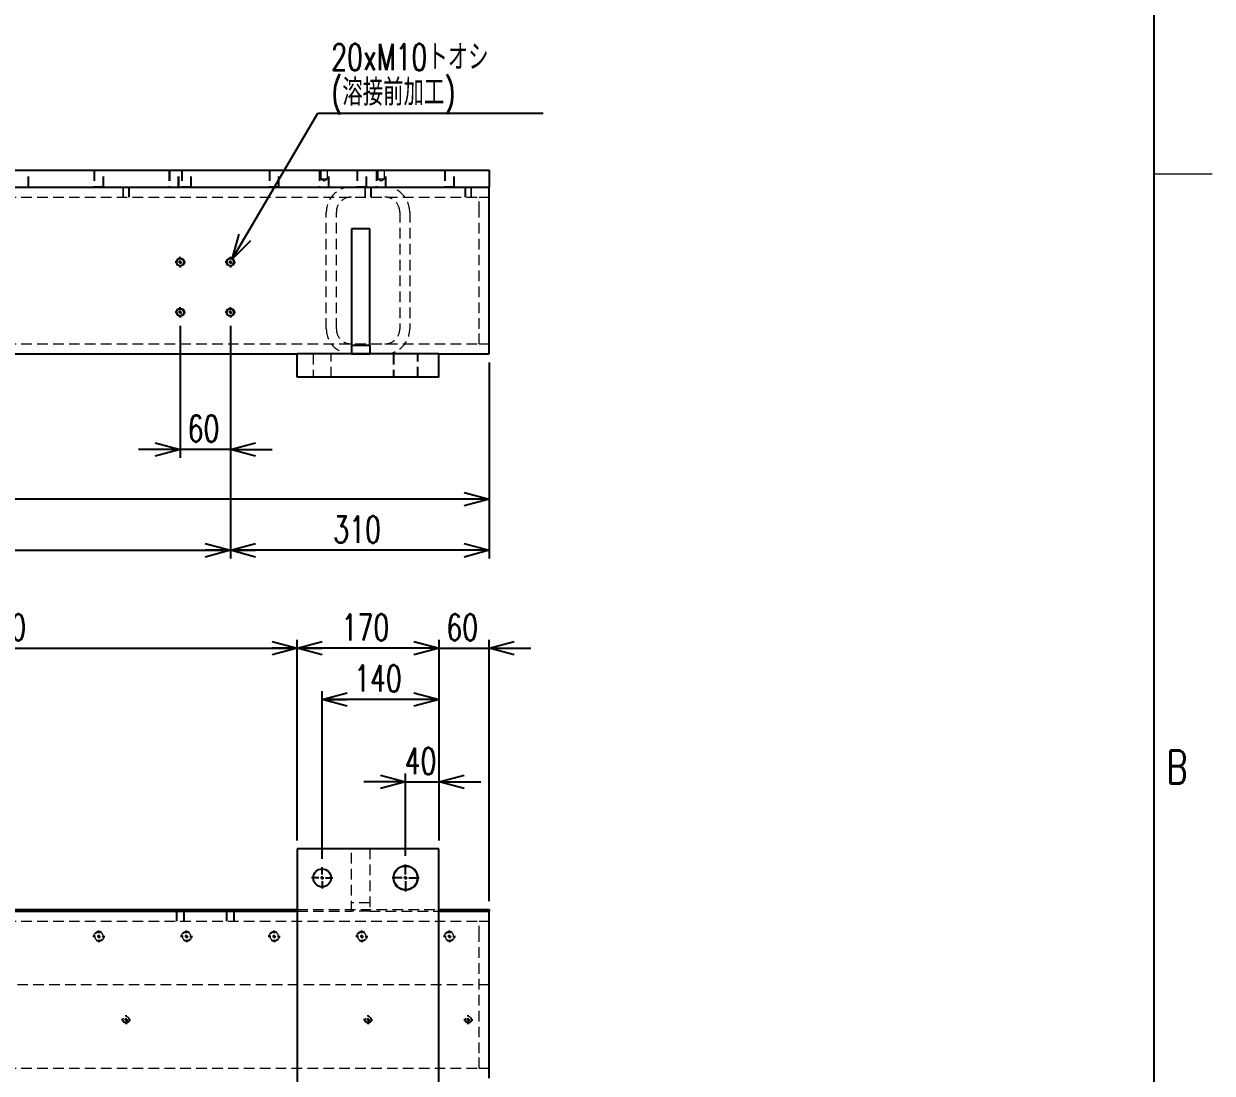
# Model space of a CAD drawing. Header units: millimetres. Extents: x 30 to 8380, y 30 to 5898.
# Drawn here: x 6956 to 8380, y 1887 to 3144 of the extents above; entities that cross this region are included whole.
import ezdxf

# ---------------------------------------------------------------- set-up
doc = ezdxf.new("R2010")
doc.units = ezdxf.units.MM
doc.header["$LTSCALE"] = 10
doc.linetypes.add('HIDDEN', pattern=[1.905, 1.27, -0.635])
doc.layers.add('FORMAT', color=7, linetype='Continuous')
doc.styles.add('SLDTEXTSTYLE0', font='TXT', dxfattribs={"width": 0.7, "bigfont": 'bigfont'})
doc.dimstyles.new('SLDDIMSTYLE0', dxfattribs={"dimtxt": 36.380208, "dimasz": 30, "dimexe": 0, "dimexo": 0.0625, "dimgap": 9.095052, "dimtad": 0, "dimtih": 1, "dimtoh": 1, "dimdec": 6, "dimrnd": 1e-09, "dimzin": 12, "dimdsep": 46, "dimtxsty": 'SLDTEXTSTYLE0', "dimblk1": 'OPEN30', "dimblk2": 'OPEN30', "dimsah": 1, "dimcen": 0, "dimadec": 0, "dimazin": 3, "dimtfac": 1, "dimtdec": 3, "dimtofl": 0, "dimtmove": 0, "dimatfit": 3, "dimldrblk": 'OPEN30', "dimfxl": 1, "dimfrac": 2, "dimtolj": 1, "dimtzin": 12, "dimarcsym": 0})
doc.dimstyles.new('SLDDIMSTYLE1', dxfattribs={"dimtxt": 36.380208, "dimasz": 30, "dimexe": 0, "dimexo": 0.0625, "dimgap": 9.095052, "dimtad": 3, "dimrnd": 1e-09, "dimzin": 12, "dimdsep": 46, "dimtxsty": 'SLDTEXTSTYLE0', "dimblk1": 'OPEN30', "dimblk2": 'OPEN30', "dimsah": 1, "dimcen": 0.09, "dimadec": 0, "dimazin": 3, "dimtfac": 1, "dimtdec": 3, "dimtofl": 0, "dimtmove": 0, "dimatfit": 3, "dimldrblk": 'OPEN30', "dimfxl": 1, "dimfrac": 2, "dimtolj": 1, "dimtzin": 12, "dimarcsym": 0})
doc.dimstyles.new('SLDDIMSTYLE2', dxfattribs={"dimtxt": 36.380208, "dimasz": 30, "dimexe": 0, "dimexo": 0.0625, "dimgap": 9.095052, "dimtad": 3, "dimrnd": 1e-09, "dimzin": 12, "dimdsep": 46, "dimtxsty": 'SLDTEXTSTYLE0', "dimblk1": 'OPEN30', "dimblk2": 'OPEN30', "dimsah": 1, "dimcen": 0.09, "dimadec": 0, "dimazin": 3, "dimtfac": 1, "dimtdec": 3, "dimtmove": 0, "dimatfit": 0, "dimldrblk": 'OPEN30', "dimfxl": 1, "dimfrac": 2, "dimtolj": 1, "dimtzin": 12, "dimarcsym": 0})

# ---------------------------------------------------------------- blocks, each defined once
blk = doc.blocks.new('_Open30')
at = {"color": 0, "linetype": 'ByBlock', "lineweight": -2}
for p, q in [((-1, 0.267949), (0, 0)), ((0, 0), (-1, -0.267949)), ((0, 0), (-1, 0))]:
    blk.add_line(p, q, dxfattribs=at)
blk = doc.blocks.new('_D')
at = {"layer": 'FORMAT', "transparency": 16777216}
for p, q in [((7205.7, 2862.1), (7308.5, 3036.8)), ((7308.5, 3036.8), (7578.4, 3036.8))]:
    blk.add_line(p, q, dxfattribs=at)
at = {"layer": 'FORMAT', "transparency": 16777216, "xscale": 30, "yscale": 30, "rotation": 239.5333942654}
blk.add_blockref('_Open30', (7205.7, 2862.1, -530), dxfattribs=at)
at = {"layer": 'FORMAT', "transparency": 16777216, "char_height": 31.75, "attachment_point": 1, "style": 'SLDTEXTSTYLE0'}
for s, insert in [('20xM10トオシ', (7324.4, 3120)), ('(溶接前加工)', (7324.4, 3077.7))]:
    blk.add_mtext(s, dxfattribs=dict(at, insert=insert))
blk = doc.blocks.new('_D_1')
at = {"layer": 'FORMAT', "transparency": 16777216}
for p, q in [((7203.6, 2782.2), (7203.6, 2503.2)), ((7513.6, 2738.4), (7513.6, 2503.2)), ((7513.6, 2513.2), (7203.6, 2513.2))]:
    blk.add_line(p, q, dxfattribs=at)
at = {"layer": 'FORMAT', "transparency": 16777216, "xscale": 30, "yscale": 30, "rotation": 180}
blk.add_blockref('_Open30', (7203.6, 2513.2, -530), dxfattribs=at)
at = {"layer": 'FORMAT', "transparency": 16777216, "xscale": 30, "yscale": 30}
blk.add_blockref('_Open30', (7513.6, 2513.2, -530), dxfattribs=at)
at = {"layer": 'FORMAT', "transparency": 16777216, "insert": (7326.8, 2554.1), "char_height": 31.75, "attachment_point": 1, "style": 'SLDTEXTSTYLE0'}
blk.add_mtext('310', dxfattribs=at)
blk = doc.blocks.new('_D_2')
at = {"layer": 'FORMAT', "transparency": 16777216}
for p, q in [((6228.6, 2782.2), (6228.6, 2503.2)), ((7203.6, 2782.2), (7203.6, 2503.2)), ((6228.6, 2513.2), (7203.6, 2513.2))]:
    blk.add_line(p, q, dxfattribs=at)
at = {"layer": 'FORMAT', "transparency": 16777216, "xscale": 30, "yscale": 30, "rotation": 180}
blk.add_blockref('_Open30', (6228.6, 2513.2, -530), dxfattribs=at)
at = {"layer": 'FORMAT', "transparency": 16777216, "xscale": 30, "yscale": 30}
blk.add_blockref('_Open30', (7203.6, 2513.2, -530), dxfattribs=at)
at = {"layer": 'FORMAT', "transparency": 16777216, "insert": (6684.3, 2554.1), "char_height": 31.75, "attachment_point": 1, "style": 'SLDTEXTSTYLE0'}
blk.add_mtext('975', dxfattribs=at)
blk = doc.blocks.new('_D_6')
at = {"layer": 'FORMAT', "transparency": 16777216}
for p, q in [((6098.6, 2803), (6098.6, 2564.4)), ((7513.6, 2738.4), (7513.6, 2564.4)), ((7513.6, 2574.4), (6098.6, 2574.4))]:
    blk.add_line(p, q, dxfattribs=at)
at = {"layer": 'FORMAT', "transparency": 16777216, "xscale": 30, "yscale": 30, "rotation": 180}
blk.add_blockref('_Open30', (6098.6, 2574.4, -530), dxfattribs=at)
at = {"layer": 'FORMAT', "transparency": 16777216, "xscale": 30, "yscale": 30}
blk.add_blockref('_Open30', (7513.6, 2574.4, -530), dxfattribs=at)
at = {"layer": 'FORMAT', "transparency": 16777216, "insert": (6763.7, 2615.3), "char_height": 31.75, "attachment_point": 1, "style": 'SLDTEXTSTYLE0'}
blk.add_mtext('1415', dxfattribs=at)
blk = doc.blocks.new('_D_14')
at = {"layer": 'FORMAT', "transparency": 16777216}
for p, q in [((7143.6, 2782.2), (7143.6, 2624)), ((7203.6, 2782.2), (7203.6, 2624)), ((7143.6, 2634), (7093.6, 2634)), ((7203.6, 2634), (7143.6, 2634)), ((7203.6, 2634), (7253.6, 2634))]:
    blk.add_line(p, q, dxfattribs=at)
at = {"layer": 'FORMAT', "transparency": 16777216, "xscale": 30, "yscale": 30}
blk.add_blockref('_Open30', (7143.6, 2634, -530), dxfattribs=at)
at = {"layer": 'FORMAT', "transparency": 16777216, "xscale": 30, "yscale": 30, "rotation": 180}
blk.add_blockref('_Open30', (7203.6, 2634, -530), dxfattribs=at)
at = {"layer": 'FORMAT', "transparency": 16777216, "insert": (7152.4, 2674.9), "char_height": 31.75, "attachment_point": 1, "style": 'SLDTEXTSTYLE0'}
blk.add_mtext('60', dxfattribs=at)
blk = doc.blocks.new('SW_CENTERMARKSYMBOL_0')
at = {"layer": 'FORMAT', "color": 0}
for p, q in [((-4, 0), (-6.25, 0)), ((0, 0), (-2, 0)), ((0, 4), (0, 6.25)), ((0, 0), (0, 2)), ((0, 0), (0, -2)), ((0, 0), (2, 0)), ((4, 0), (6.25, 0)), ((0, -4), (0, -6.25)), ((0, -56), (0, -53.75)), ((-4, -60), (-6.25, -60)), ((0, -60), (-2, -60)), ((0, -60), (0, -58)), ((0, -60), (0, -62)), ((0, -60), (2, -60)), ((0, -64), (0, -66.25)), ((4, -60), (6.25, -60))]:
    blk.add_line(p, q, dxfattribs=at)
blk = doc.blocks.new('SW_CENTERMARKSYMBOL_9')
at = {"layer": 'FORMAT', "color": 0}
for p, q in [((-4, 0), (-6.25, 0)), ((0, 0), (-2, 0)), ((0, 4), (0, 6.25)), ((0, 0), (0, 2)), ((0, 0), (0, -2)), ((0, 0), (2, 0)), ((4, 0), (6.25, 0)), ((0, -4), (0, -6.25)), ((0, -56), (0, -53.75)), ((-4, -60), (-6.25, -60)), ((0, -60), (-2, -60)), ((0, -60), (0, -58)), ((0, -60), (0, -62)), ((0, -60), (2, -60)), ((0, -64), (0, -66.25)), ((4, -60), (6.25, -60))]:
    blk.add_line(p, q, dxfattribs=at)
blk = doc.blocks.new('SW_CENTERMARKSYMBOL_10')
at = {"layer": 'FORMAT', "color": 0}
for p, q in [((-4, 0), (-6.25, 0)), ((0, 0), (-2, 0)), ((0, 4), (0, 6.25)), ((0, 0), (0, 2)), ((0, 0), (0, -2)), ((0, 0), (2, 0)), ((4, 0), (6.25, 0)), ((0, -4), (0, -6.25))]:
    blk.add_line(p, q, dxfattribs=at)
blk = doc.blocks.new('SW_CENTERMARKSYMBOL_11')
at = {"layer": 'FORMAT', "color": 0}
for p, q in [((-4, 0), (-6.25, 0)), ((0, 0), (-2, 0)), ((0, 4), (0, 6.25)), ((0, 0), (0, 2)), ((0, 0), (0, -2)), ((0, 0), (2, 0)), ((4, 0), (6.25, 0)), ((0, -4), (0, -6.25))]:
    blk.add_line(p, q, dxfattribs=at)
blk = doc.blocks.new('_D_87')
at = {"layer": 'FORMAT', "transparency": 16777216}
for p, q in [((7413.6, 2235.7), (7363.6, 2235.7)), ((7413.6, 2147), (7413.6, 2245.7)), ((7413.6, 2235.7), (7453.6, 2235.7)), ((7453.6, 2165.7), (7453.6, 2245.7)), ((7453.6, 2235.7), (7503.6, 2235.7))]:
    blk.add_line(p, q, dxfattribs=at)
at = {"layer": 'FORMAT', "transparency": 16777216, "xscale": 30, "yscale": 30}
blk.add_blockref('_Open30', (7413.6, 2235.7, -104), dxfattribs=at)
at = {"layer": 'FORMAT', "transparency": 16777216, "xscale": 30, "yscale": 30, "rotation": 180}
blk.add_blockref('_Open30', (7453.6, 2235.7, -104), dxfattribs=at)
at = {"layer": 'FORMAT', "transparency": 16777216, "insert": (7412.4, 2276.6), "char_height": 31.75, "attachment_point": 1, "style": 'SLDTEXTSTYLE0'}
blk.add_mtext('40', dxfattribs=at)
blk = doc.blocks.new('_D_88')
at = {"layer": 'FORMAT', "transparency": 16777216}
for p, q in [((7453.6, 2395.9), (7403.6, 2395.9)), ((7453.6, 2165.7), (7453.6, 2405.9)), ((7453.6, 2395.9), (7513.6, 2395.9)), ((7513.6, 2092.7), (7513.6, 2405.9)), ((7513.6, 2395.9), (7563.6, 2395.9))]:
    blk.add_line(p, q, dxfattribs=at)
at = {"layer": 'FORMAT', "transparency": 16777216, "xscale": 30, "yscale": 30}
blk.add_blockref('_Open30', (7453.6, 2395.9, -104), dxfattribs=at)
at = {"layer": 'FORMAT', "transparency": 16777216, "xscale": 30, "yscale": 30, "rotation": 180}
blk.add_blockref('_Open30', (7513.6, 2395.9, -104), dxfattribs=at)
at = {"layer": 'FORMAT', "transparency": 16777216, "insert": (7462.4, 2436.8), "char_height": 31.75, "attachment_point": 1, "style": 'SLDTEXTSTYLE0'}
blk.add_mtext('60', dxfattribs=at)
blk = doc.blocks.new('_D_89')
at = {"layer": 'FORMAT', "transparency": 16777216}
for p, q in [((7283.6, 2165.7), (7283.6, 2405.9)), ((7453.6, 2395.9), (7283.6, 2395.9)), ((7453.6, 2165.7), (7453.6, 2405.9))]:
    blk.add_line(p, q, dxfattribs=at)
at = {"layer": 'FORMAT', "transparency": 16777216, "xscale": 30, "yscale": 30, "rotation": 180}
blk.add_blockref('_Open30', (7283.6, 2395.9, -104), dxfattribs=at)
at = {"layer": 'FORMAT', "transparency": 16777216, "xscale": 30, "yscale": 30}
blk.add_blockref('_Open30', (7453.6, 2395.9, -104), dxfattribs=at)
at = {"layer": 'FORMAT', "transparency": 16777216, "insert": (7336.8, 2436.8), "char_height": 31.75, "attachment_point": 1, "style": 'SLDTEXTSTYLE0'}
blk.add_mtext('170', dxfattribs=at)
blk = doc.blocks.new('_D_90')
at = {"layer": 'FORMAT', "transparency": 16777216}
for p, q in [((6583.6, 2165.7), (6583.6, 2405.9)), ((6583.6, 2395.9), (7283.6, 2395.9)), ((7283.6, 2165.7), (7283.6, 2405.9))]:
    blk.add_line(p, q, dxfattribs=at)
at = {"layer": 'FORMAT', "transparency": 16777216, "xscale": 30, "yscale": 30, "rotation": 180}
blk.add_blockref('_Open30', (6583.6, 2395.9, -104), dxfattribs=at)
at = {"layer": 'FORMAT', "transparency": 16777216, "xscale": 30, "yscale": 30}
blk.add_blockref('_Open30', (7283.6, 2395.9, -104), dxfattribs=at)
at = {"layer": 'FORMAT', "transparency": 16777216, "insert": (6901.8, 2436.8), "char_height": 31.75, "attachment_point": 1, "style": 'SLDTEXTSTYLE0'}
blk.add_mtext('700', dxfattribs=at)
blk = doc.blocks.new('_D_105')
at = {"layer": 'FORMAT', "transparency": 16777216}
for p, q in [((7313.6, 2143.5), (7313.6, 2344.6)), ((7453.6, 2165.7), (7453.6, 2344.6)), ((7453.6, 2334.6), (7313.6, 2334.6))]:
    blk.add_line(p, q, dxfattribs=at)
at = {"layer": 'FORMAT', "transparency": 16777216, "xscale": 30, "yscale": 30, "rotation": 180}
blk.add_blockref('_Open30', (7313.6, 2334.6, -104), dxfattribs=at)
at = {"layer": 'FORMAT', "transparency": 16777216, "xscale": 30, "yscale": 30}
blk.add_blockref('_Open30', (7453.6, 2334.6, -104), dxfattribs=at)
at = {"layer": 'FORMAT', "transparency": 16777216, "insert": (7351.8, 2375.6), "char_height": 31.75, "attachment_point": 1, "style": 'SLDTEXTSTYLE0'}
blk.add_mtext('140', dxfattribs=at)
blk = doc.blocks.new('SW_CENTERMARKSYMBOL_47')
at = {"layer": 'FORMAT', "color": 0}
for p, q in [((4041, 0), (4037.9, 0)), ((4045, 0), (4043, 0)), ((4045, 4), (4045, 7.1)), ((4045, 0), (4045, 2)), ((4045, 0), (4045, -2)), ((4045, 0), (4047, 0)), ((4049, 0), (4052.1, 0)), ((4146, 0), (4142.9, 0)), ((4150, 0), (4148, 0)), ((4150, 4), (4150, 7.1)), ((4150, 0), (4150, 2)), ((4150, 0), (4150, -2)), ((4150, 0), (4152, 0)), ((4154, 0), (4157.1, 0)), ((4251, 0), (4247.9, 0)), ((4255, 0), (4253, 0)), ((4255, 4), (4255, 7.1)), ((4255, 0), (4255, 2)), ((4255, 0), (4255, -2)), ((4255, 0), (4257, 0)), ((4259, 0), (4262.1, 0)), ((4356, 0), (4352.9, 0)), ((4360, 0), (4358, 0)), ((4360, 4), (4360, 7.1)), ((4360, 0), (4360, 2)), ((4360, 0), (4360, -2)), ((4360, 0), (4362, 0)), ((4364, 0), (4367.1, 0)), ((4461, 0), (4457.9, 0)), ((4465, 0), (4463, 0)), ((4465, 4), (4465, 7.1)), ((4465, 0), (4465, 2)), ((4465, 0), (4465, -2)), ((4465, 0), (4467, 0)), ((4469, 0), (4472.1, 0)), ((4045, -4), (4045, -7.1)), ((4150, -4), (4150, -7.1)), ((4255, -4), (4255, -7.1)), ((4360, -4), (4360, -7.1)), ((4465, -4), (4465, -7.1))]:
    blk.add_line(p, q, dxfattribs=at)
blk = doc.blocks.new('SW_CENTERMARKSYMBOL_48')
at = {"layer": 'FORMAT', "color": 0}
for p, q in [((-294, 715), (-295.4, 715)), ((-290, 715), (-292, 715)), ((-290, 719), (-290, 720.4)), ((-290, 715), (-290, 717)), ((-290, 715), (-290, 713)), ((-290, 715), (-288, 715)), ((-286, 715), (-284.6, 715)), ((-4, 715), (-5.4, 715)), ((0, 715), (-2, 715)), ((0, 719), (0, 720.4)), ((0, 715), (0, 717)), ((0, 715), (0, 713)), ((0, 715), (2, 715)), ((4, 715), (5.4, 715)), ((116, 715), (114.6, 715)), ((120, 715), (118, 715)), ((120, 719), (120, 720.4)), ((120, 715), (120, 717)), ((120, 715), (120, 713)), ((120, 715), (122, 715)), ((124, 715), (125.4, 715)), ((-290, 711), (-290, 709.6)), ((0, 711), (0, 709.6)), ((120, 711), (120, 709.6))]:
    blk.add_line(p, q, dxfattribs=at)
blk = doc.blocks.new('SW_CENTERMARKSYMBOL_75')
at = {"layer": 'FORMAT', "color": 0}
for p, q in [((0, 4), (0, 16.25)), ((-4, 0), (-16.25, 0)), ((0, 0), (-2, 0)), ((0, 0), (0, 2)), ((0, 0), (0, -2)), ((0, 0), (2, 0)), ((4, 0), (16.25, 0)), ((0, -4), (0, -16.25))]:
    blk.add_line(p, q, dxfattribs=at)
blk = doc.blocks.new('SW_CENTERMARKSYMBOL_76')
at = {"layer": 'FORMAT', "color": 0}
for p, q in [((-4, 0), (-12.75, 0)), ((0, 0), (-2, 0)), ((0, 4), (0, 12.75)), ((0, 0), (0, 2)), ((0, 0), (0, -2)), ((0, 0), (2, 0)), ((4, 0), (12.75, 0)), ((0, -4), (0, -12.75))]:
    blk.add_line(p, q, dxfattribs=at)

msp = doc.modelspace()

# ---------------------------------------------------------------- linework, layer by layer
at = {"color": 7, "linetype": 'Continuous', "lineweight": 25}
for p, q in [((2953.5727932, 2968.4458742), (7513.5727932, 2968.4458742)), ((7513.5727932, 2968.4458742), (7513.5727932, 2948.4458742)), ((2953.5727932, 2948.4458742), (7513.5727932, 2948.4458742)), ((7051.1669075, 2948.4448742), (7040.9786788, 2948.4448742)), ((7156.1669075, 2948.4448742), (7145.9786788, 2948.4448742)), ((7261.1669075, 2948.4448742), (7250.9786788, 2948.4448742)), ((7366.1669075, 2948.4448742), (7355.9786788, 2948.4448742)), ((7471.1669075, 2948.4448742), (7460.9786788, 2948.4448742)), ((7513.5727932, 2918.4458742), (7513.5727932, 2948.4458742)), ((7513.5727932, 2778.4458742), (7513.5727932, 2918.4458742)), ((7348.5727932, 2898.4458742), (7348.5727932, 2758.4458742)), ((7370.5727932, 2898.4458742), (7348.5727932, 2898.4458742)), ((7370.5727932, 2758.4458742), (7370.5727932, 2898.4458742)), ((7513.5727932, 2748.4458742), (7513.5727932, 2778.4458742)), ((6583.5727932, 2748.4458742), (7283.5727932, 2748.4458742)), ((7283.5727932, 2720.4458742), (7283.5727932, 2748.4458742)), ((7453.5727932, 2748.4458742), (7283.5727932, 2748.4458742)), ((7370.5727932, 2758.4458742), (7348.5727932, 2758.4458742)), ((7348.5727932, 2758.4458742), (7348.5727932, 2748.4458742)), ((7348.5727932, 2748.4458742), (7370.5727932, 2748.4458742)), ((7370.5727932, 2758.4458742), (7370.5727932, 2748.4458742)), ((7453.5727932, 2748.4458742), (7513.5727932, 2748.4458742)), ((7453.5727932, 2720.4458742), (7453.5727932, 2748.4458742)), ((7453.5727932, 2720.4458742), (7283.5727932, 2720.4458742)), ((7453.5727932, 2155.7070857), (7283.5727932, 2155.7070857)), ((7283.5727932, 2155.7070857), (7283.5727932, 945.7070857)), ((7453.5727932, 945.7070857), (7453.5727932, 2155.7070857)), ((6583.5727932, 2082.7070857), (7283.5727932, 2082.7070857)), ((6583.5727932, 2080.7070857), (7283.5727932, 2080.7070857)), ((7453.5727932, 2082.7070857), (7513.5727932, 2082.7070857)), ((7453.5727932, 2080.7070857), (7513.5727932, 2080.7070857)), ((7513.5727932, 2082.7070857), (7513.5727932, 2080.7070857)), ((7513.5727932, 2050.7070857), (7513.5727932, 2080.7070857)), ((7513.5727932, 1910.7070857), (7513.5727932, 2050.7070857)), ((7513.5727932, 1880.7070857), (7513.5727932, 1910.7070857))]:
    msp.add_line(p, q, dxfattribs=at)
at = {"color": 7, "linetype": 'HIDDEN', "lineweight": 18}
for p, q in [((6961.1727932, 2948.4458742), (6961.1727932, 2968.4458742)), ((6962.0727932, 2948.4458742), (6962.0727932, 2968.4458742)), ((7040.0727932, 2968.4458742), (7040.0727932, 2948.4458742)), ((7040.9727932, 2968.4458742), (7040.9727932, 2948.4458742)), ((7051.1727932, 2948.4458742), (7051.1727932, 2968.4458742)), ((7052.0727932, 2948.4458742), (7052.0727932, 2968.4458742)), ((7130.0727932, 2968.4458742), (7130.0727932, 2948.4458742)), ((7130.9727932, 2968.4458742), (7130.9727932, 2948.4458742)), ((7141.1727932, 2948.4458742), (7141.1727932, 2968.4458742)), ((7142.0727932, 2948.4458742), (7142.0727932, 2968.4458742)), ((7145.0727932, 2968.4458742), (7145.0727932, 2948.4458742)), ((7145.9727932, 2968.4458742), (7145.9727932, 2948.4458742)), ((7156.1727932, 2948.4458742), (7156.1727932, 2968.4458742)), ((7157.0727932, 2948.4458742), (7157.0727932, 2968.4458742)), ((7250.0727932, 2968.4458742), (7250.0727932, 2948.4458742)), ((7250.9727932, 2968.4458742), (7250.9727932, 2948.4458742)), ((7261.1727932, 2948.4458742), (7261.1727932, 2968.4458742)), ((7262.0727932, 2948.4458742), (7262.0727932, 2968.4458742)), ((7310.0727932, 2968.4458742), (7310.0727932, 2948.4458742)), ((7310.9727932, 2968.4458742), (7310.9727932, 2948.4458742)), ((7312.0727932, 2968.4458742), (7312.0727932, 2958.4458742)), ((7320.0727932, 2958.4458742), (7320.0727932, 2968.4458742)), ((7321.1727932, 2948.4458742), (7321.1727932, 2968.4458742)), ((7322.0727932, 2948.4458742), (7322.0727932, 2968.4458742)), ((7355.0727932, 2968.4458742), (7355.0727932, 2948.4458742)), ((7355.9727932, 2968.4458742), (7355.9727932, 2948.4458742)), ((7366.1727932, 2948.4458742), (7366.1727932, 2968.4458742)), ((7367.0727932, 2948.4458742), (7367.0727932, 2968.4458742)), ((7378.3727932, 2968.4458742), (7378.3727932, 2948.4458742)), ((7379.2727932, 2968.4458742), (7379.2727932, 2948.4458742)), ((7380.3727932, 2968.4458742), (7380.3727932, 2958.4458742)), ((7388.3727932, 2958.4458742), (7388.3727932, 2968.4458742)), ((7389.4727932, 2948.4458742), (7389.4727932, 2968.4458742)), ((7390.3727932, 2948.4458742), (7390.3727932, 2968.4458742)), ((7460.0727932, 2968.4458742), (7460.0727932, 2948.4458742)), ((7460.9727932, 2968.4458742), (7460.9727932, 2948.4458742)), ((7471.1727932, 2948.4458742), (7471.1727932, 2968.4458742)), ((7472.0727932, 2948.4458742), (7472.0727932, 2968.4458742)), ((7074.5727932, 2948.4458742), (7074.5727932, 2936.4458742)), ((7075.1727932, 2948.4458742), (7075.1727932, 2936.4458742)), ((7081.9727932, 2936.4458742), (7081.9727932, 2948.4458742)), ((7082.5727932, 2936.4458742), (7082.5727932, 2948.4458742)), ((7312.0727932, 2958.4458742), (7316.0727932, 2958.4458742)), ((7312.0727932, 2958.4458742), (7316.0727932, 2956.0424317)), ((7316.0727932, 2958.4458742), (7320.0727932, 2958.4458742)), ((7316.0727932, 2956.0424317), (7320.0727932, 2958.4458742)), ((7364.5727932, 2948.4458742), (7364.5727932, 2936.4458742)), ((7365.1727932, 2948.4458742), (7365.1727932, 2936.4458742)), ((7371.9727932, 2936.4458742), (7371.9727932, 2948.4458742)), ((7372.5727932, 2936.4458742), (7372.5727932, 2948.4458742)), ((7380.3727932, 2958.4458742), (7384.3727932, 2958.4458742)), ((7380.3727932, 2958.4458742), (7384.3727932, 2956.0424317)), ((7384.3727932, 2958.4458742), (7388.3727932, 2958.4458742)), ((7384.3727932, 2956.0424317), (7388.3727932, 2958.4458742)), ((7484.5727932, 2948.4458742), (7484.5727932, 2936.4458742)), ((7485.1727932, 2948.4458742), (7485.1727932, 2936.4458742)), ((7491.9727932, 2936.4458742), (7491.9727932, 2948.4458742)), ((7492.5727932, 2936.4458742), (7492.5727932, 2948.4458742)), ((2933.5727932, 2936.4458742), (7513.5727932, 2936.4458742)), ((7501.5727932, 2918.4458742), (7501.5727932, 2936.4458742)), ((7501.5727932, 2936.4458742), (7513.5727932, 2936.4458742)), ((7318.5727932, 2778.4458742), (7318.5727932, 2918.4458742)), ((7330.5727932, 2778.4458742), (7330.5727932, 2918.4458742)), ((7406.5727932, 2918.4458742), (7406.5727932, 2778.4458742)), ((7418.5727932, 2918.4458742), (7418.5727932, 2778.4458742)), ((7501.5727932, 2778.4458742), (7501.5727932, 2918.4458742)), ((7501.5727932, 2760.4458742), (7501.5727932, 2778.4458742)), ((2933.5727932, 2760.4458742), (7513.5727932, 2760.4458742)), ((7302.8227932, 2748.4458742), (7302.8227932, 2720.4458742)), ((7324.3227932, 2720.4458742), (7324.3227932, 2748.4458742)), ((7398.5727932, 2748.4458742), (7398.5727932, 2720.4458742)), ((7399.3227932, 2748.4458742), (7399.3227932, 2720.4458742)), ((7427.8227932, 2720.4458742), (7427.8227932, 2748.4458742)), ((7428.5727932, 2720.4458742), (7428.5727932, 2748.4458742)), ((7501.5727932, 2760.4458742), (7513.5727932, 2760.4458742)), ((7348.5727932, 2080.7070857), (7348.5727932, 2155.7070857)), ((7370.5727932, 2155.7070857), (7370.5727932, 2080.7070857)), ((7138.5727932, 2080.7070857), (7138.5727932, 2068.7070857)), ((7139.3227932, 2080.7070857), (7139.3227932, 2068.7070857)), ((7147.8227932, 2068.7070857), (7147.8227932, 2080.7070857)), ((7148.5727932, 2068.7070857), (7148.5727932, 2080.7070857)), ((7198.5727932, 2080.7070857), (7198.5727932, 2068.7070857)), ((7199.3227932, 2080.7070857), (7199.3227932, 2068.7070857)), ((7207.8227932, 2068.7070857), (7207.8227932, 2080.7070857)), ((7208.5727932, 2068.7070857), (7208.5727932, 2080.7070857)), ((7283.5727932, 2082.7070857), (7453.5727932, 2082.7070857)), ((7283.5727932, 2080.7070857), (7348.5727932, 2080.7070857)), ((7370.5727932, 2090.7070857), (7348.5727932, 2090.7070857)), ((7370.5727932, 2080.7070857), (7348.5727932, 2080.7070857)), ((7370.5727932, 2080.7070857), (7453.5727932, 2080.7070857)), ((2933.5727932, 2068.7070857), (7513.5727932, 2068.7070857)), ((7501.5727932, 2068.7070857), (7513.5727932, 2068.7070857)), ((7501.5727932, 2050.7070857), (7501.5727932, 2068.7070857)), ((7501.5727932, 1910.7070857), (7501.5727932, 2050.7070857)), ((7513.5727932, 1992.7070857), (2953.5727932, 1992.7070857)), ((7501.5727932, 1892.7070857), (7501.5727932, 1910.7070857)), ((2933.5727932, 1892.7070857), (7513.5727932, 1892.7070857)), ((7501.5727932, 1892.7070857), (7513.5727932, 1892.7070857))]:
    msp.add_line(p, q, dxfattribs=at)
at = {"color": 7, "linetype": 'Continuous', "lineweight": 18}
for centre, radius in [((7143.5727932, 2858.4458742), 5), ((7203.5727932, 2858.4458742), 5), ((7143.5727932, 2798.4458742), 5), ((7203.5727932, 2798.4458742), 5), ((7413.5727932, 2120.7070857), 15)]:
    msp.add_circle(centre, radius, dxfattribs=at)
at = {"color": 7, "linetype": 'Continuous', "lineweight": 25}
for centre, radius in [((7143.5727932, 2858.4458742), 4.25), ((7203.5727932, 2858.4458742), 4.25), ((7143.5727932, 2798.4458742), 4.25), ((7203.5727932, 2798.4458742), 4.25), ((7313.5727932, 2120.7070857), 10.75), ((7413.5727932, 2120.7070857), 14.25)]:
    msp.add_circle(centre, radius, dxfattribs=at)
at = {"color": 7, "linetype": 'HIDDEN', "lineweight": 18}
for centre, radius in [((7046.0727932, 2050.7070857), 6), ((7151.0727932, 2050.7070857), 6), ((7256.0727932, 2050.7070857), 6), ((7361.0727932, 2050.7070857), 6), ((7466.0727932, 2050.7070857), 6), ((7078.5727932, 1950.7070857), 4), ((7078.5727932, 1950.7070857), 3.4), ((7368.5727932, 1950.7070857), 4), ((7368.5727932, 1950.7070857), 3.4), ((7488.5727932, 1950.7070857), 4), ((7488.5727932, 1950.7070857), 3.4)]:
    msp.add_circle(centre, radius, dxfattribs=at)
for centre, radius, start, end in [((7348.5727932, 2918.4458742), 30, 90, 180), ((7388.5727932, 2918.4458742), 30, 0, 90), ((7348.5727932, 2918.4458742), 18, 90, 180), ((7388.5727932, 2918.4458742), 18, 0, 90), ((7348.5727932, 2778.4458742), 30, 180, 270), ((7348.5727932, 2778.4458742), 18, 180, 270), ((7388.5727932, 2778.4458742), 30, 270, 0), ((7388.5727932, 2778.4458742), 18, 270, 0), ((7046.0727932, 2050.7070857), 5.1, 177.2470927909, 2.7529072091), ((7046.0727932, 2050.7070857), 5.1, 2.7529072091, 177.2470927909), ((7151.0727932, 2050.7070857), 5.1, 177.2470927909, 2.7529072091), ((7151.0727932, 2050.7070857), 5.1, 2.7529072091, 177.2470927909), ((7256.0727932, 2050.7070857), 5.1, 177.2470927909, 2.7529072091), ((7256.0727932, 2050.7070857), 5.1, 2.7529072091, 177.2470927909), ((7361.0727932, 2050.7070857), 5.1, 177.2470927909, 2.7529072091), ((7361.0727932, 2050.7070857), 5.1, 2.7529072091, 177.2470927909), ((7466.0727932, 2050.7070857), 5.1, 177.2470927909, 2.7529072091), ((7466.0727932, 2050.7070857), 5.1, 2.7529072091, 177.2470927909)]:
    msp.add_arc(centre, radius, start, end, dxfattribs=at)
for points in [[(7355.9786788, 2050.9520326), (7355.9747528, 2050.8703837), (7355.9727932, 2050.7887347), (7355.9727932, 2050.7070857)], [(7366.1727932, 2050.7070857), (7366.1727932, 2050.7887347), (7366.1708335, 2050.8703837), (7366.1669075, 2050.9520326)]]:
    msp.add_open_spline(points, degree=3, dxfattribs=at)
at = {"layer": 'FORMAT', "linetype": 'Continuous', "lineweight": 25}
msp.add_line((8310, 5827.5), (8310, 100), dxfattribs=at)
at = {"layer": 'FORMAT', "linetype": 'Continuous', "lineweight": 18}
msp.add_line((8380.01, 2963.75), (8309.99, 2963.75), dxfattribs=at)

# ---------------------------------------------------------------- block references
at = {"layer": 'FORMAT'}
for name, p in [('SW_CENTERMARKSYMBOL_0', (7203.5727932, 2858.4458742)), ('SW_CENTERMARKSYMBOL_9', (7203.5727932, 2858.4458742)), ('SW_CENTERMARKSYMBOL_10', (7143.5727932, 2858.4458742)), ('SW_CENTERMARKSYMBOL_11', (7143.5727932, 2798.4458742)), ('SW_CENTERMARKSYMBOL_75', (7413.5727932, 2120.7070857)), ('SW_CENTERMARKSYMBOL_76', (7313.5727932, 2120.7070857)), ('SW_CENTERMARKSYMBOL_47', (3001.0727932, 2050.7070857)), ('SW_CENTERMARKSYMBOL_48', (7368.5727932, 1235.7070857))]:
    msp.add_blockref(name, p, dxfattribs=at)

# ---------------------------------------------------------------- texts
at = {"layer": 'FORMAT', "insert": (8337.9329423, 2273.4140409), "char_height": 39.6875, "attachment_point": 2, "style": 'SLDTEXTSTYLE0'}
msp.add_mtext('B', dxfattribs=at)

# ---------------------------------------------------------------- dimensions: what is measured, and where the dimension line sits
at = {"layer": 'FORMAT'}
dim = msp.add_diameter_dim_2p(p1=(7201.4178898, 2854.7826937), p2=(7205.7276965, 2862.1090547), text='20xM10トオシ\\P(溶接前加工)', dimstyle='SLDDIMSTYLE0', override={"dimpost": '<>'}, dxfattribs=at)
dim.commit()
dim.dimension.update_dxf_attribs({"geometry": '_D', "text_midpoint": (7451.355063, 3079.1139972), "dimtype": 163})
for base, p1, p2, dimstyle, picture, middle in [((6098.5727932, 2574.3860628), (7513.5727932, 2748.4458742), (6098.5727932, 2813.0458742), 'SLDDIMSTYLE1', '_D_6', (6806.0727932, 2574.3860628)), ((7203.5727932, 2513.1741305), (6228.5727932, 2792.1958742), (7203.5727932, 2792.1958742), 'SLDDIMSTYLE1', '_D_2', (6716.0727932, 2513.1741305)), ((7143.5727932, 2633.9864454), (7203.5727932, 2792.1958742), (7143.5727932, 2792.1958742), 'SLDDIMSTYLE2', '_D_14', (7173.5727932, 2633.9864454)), ((7203.5727932, 2513.1741305), (7513.5727932, 2748.4458742), (7203.5727932, 2792.1958742), 'SLDDIMSTYLE1', '_D_1', (7358.5727932, 2513.1741305)), ((7283.5727932, 2395.8988257), (6583.5727932, 2155.7070857), (7283.5727932, 2155.7070857), 'SLDDIMSTYLE1', '_D_90', (6933.5727932, 2395.8988257)), ((7283.5727932, 2395.8988257), (7453.5727932, 2155.7070857), (7283.5727932, 2155.7070857), 'SLDDIMSTYLE1', '_D_89', (7368.5727932, 2395.8988257)), ((7513.5727932, 2395.8988257), (7453.5727932, 2155.7070857), (7513.5727932, 2082.7070857), 'SLDDIMSTYLE2', '_D_88', (7483.5727932, 2395.8988257)), ((7313.5727932, 2334.6315186), (7453.5727932, 2155.7070857), (7313.5727932, 2133.4570857), 'SLDDIMSTYLE1', '_D_105', (7383.5727932, 2334.6315186)), ((7453.5727932, 2235.7123263), (7413.5727932, 2136.9570857), (7453.5727932, 2155.7070857), 'SLDDIMSTYLE2', '_D_87', (7433.5727932, 2235.7123263))]:
    dim = msp.add_linear_dim(base=base, p1=p1, p2=p2, dimstyle=dimstyle, dxfattribs=at)
    dim.commit()
    dim.dimension.update_dxf_attribs({"geometry": picture, "text_midpoint": middle, "dimtype": 160})

doc.saveas('drawing.dxf')
